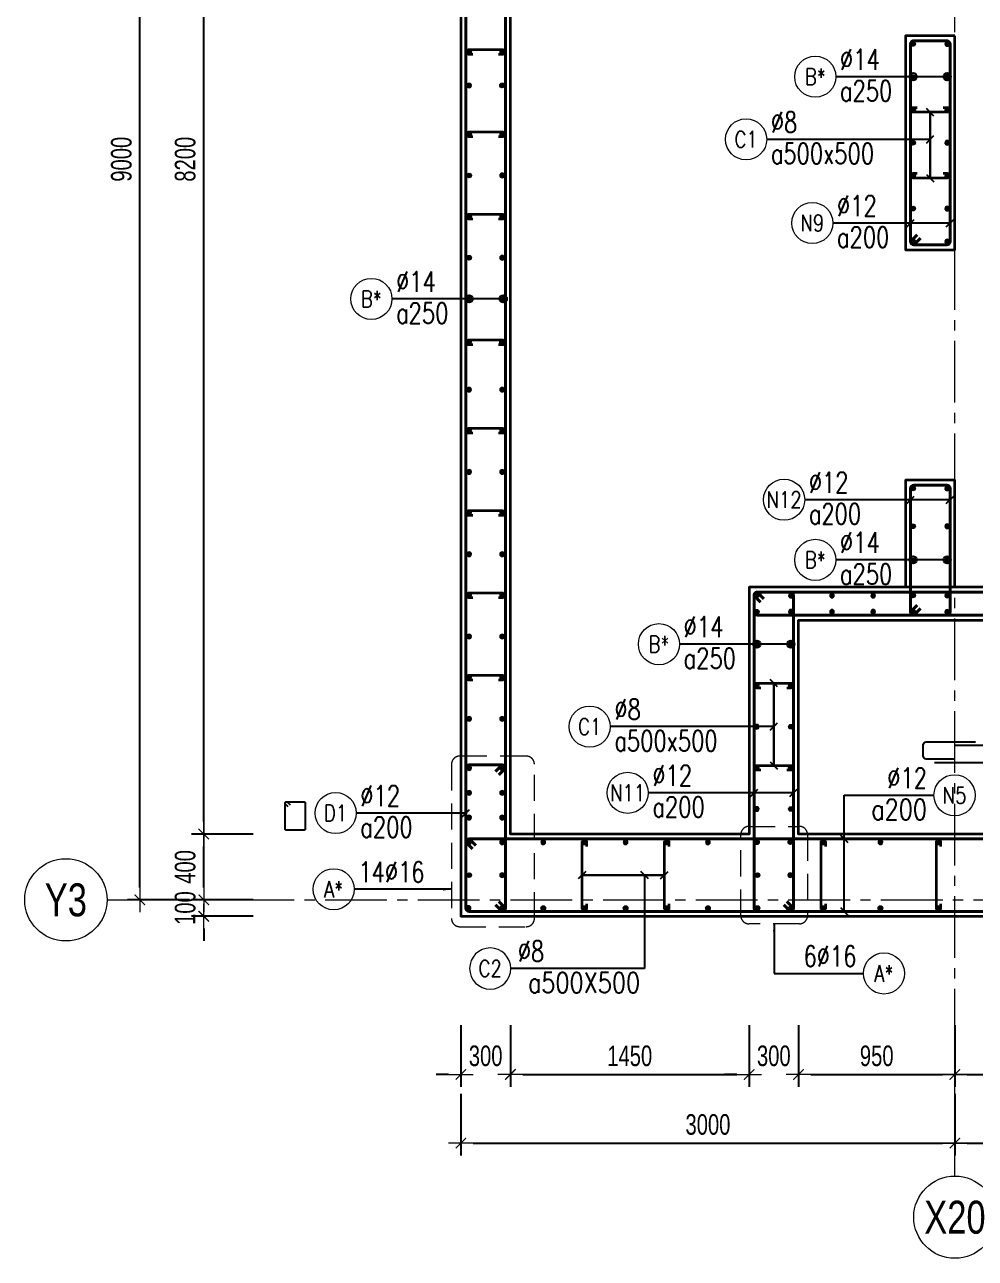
# Model space of a CAD drawing. Header units: millimetres. Extents: x 944027 to 981803, y -83026 to 82675.
# Drawn here: x 944222 to 949995, y -13878 to -6382 of the extents above; entities that cross this region are included whole.
import ezdxf
from ezdxf.enums import TextEntityAlignment as Align

# ---------------------------------------------------------------- set-up
doc = ezdxf.new("R2010")
doc.units = ezdxf.units.MM
doc.header["$MEASUREMENT"] = 0
for name, pattern in [('HIDDEN2', [4.7625, 3.175, -1.5875]), ('HT_Dim Grid$0$CENTER2', [1.125, 0.75, -0.125, 0.125, -0.125]), ('HT_Grid$0$CENTER2', [1.125, 0.75, -0.125, 0.125, -0.125])]:
    doc.linetypes.add(name, pattern=pattern)
doc.layers.get('0').update_dxf_attribs({"lineweight": 20})
doc.layers.get('Defpoints').update_dxf_attribs({"color": 151, "lineweight": 9})
for name, color, linetype, lineweight in [('HT_Dim Grid$0$NDC_S_AXIS', 5, 'HT_Dim Grid$0$CENTER2', 13), ('HT_Dim Grid$0$NDC_S_SYMBOL', 1, 'Continuous', 15), ('HT_Dim Grid$0$NDC_S_TEXT SYMBOL', 7, 'Continuous', 20), ('HT_Grid$0$NDC_S_AXIS', 5, 'HT_Grid$0$CENTER2', 13), ('KC-LEADER', 153, 'Continuous', 18), ('KC-THEP', 6, 'Continuous', 40), ('NDC_S_DIM', 1, 'Continuous', 15), ('NDC_S_HIDDEN', 8, 'HIDDEN2', 13), ('NDC_S_LEADER', 1, 'Continuous', 15), ('NDC_S_REBAR', 4, 'Continuous', 35), ('NDC_S_STIRRUP', 4, 'Continuous', 40), ('NDC_S_VN TEXT', 7, 'Continuous', 20), ('NDC_S_WALL', 6, 'Continuous', 35)]:
    doc.layers.add(name, color=color, linetype=linetype, lineweight=lineweight)
doc.layers.add('Leader', color=6, linetype='Continuous')
doc.layers.add('Ligature', color=1, linetype='Continuous')
doc.styles.add('HT_Dim Grid$0$NDC_ANNO', font='', dxfattribs={"width": 0.8})
doc.styles.add('NDC_ARIAL', font='arial.ttf', dxfattribs={"width": 0.85})
doc.styles.add('NDC_DIM', font='', dxfattribs={"width": 0.75})
doc.styles.add('NDC_EN TXT', font='romans.shx', dxfattribs={"width": 0.8})
doc.styles.get('HT_Dim Grid$0$NDC_ANNO').set_extended_font_data('Dotum')
doc.styles.get('NDC_DIM').set_extended_font_data('Dotum')
doc.dimstyles.new('NDC_1-50', dxfattribs={"dimscale": 50, "dimtxt": 2.5, "dimasz": 1, "dimexe": 1.5, "dimexo": 0, "dimgap": 0.8, "dimtad": 1, "dimdec": 0, "dimdsep": 46, "dimtxsty": 'NDC_ARIAL', "dimblk": 'DIMMARK', "dimcen": 49999.938995, "dimdle": 1.5, "dimclrd": 1, "dimclre": 1, "dimclrt": 3, "dimadec": 0, "dimazin": 0, "dimtfac": 1, "dimtdec": 0, "dimtix": 1, "dimtmove": 2, "dimatfit": 3, "dimfxl": 1, "dimarcsym": 0})
doc.dimstyles.new('NDC_dim_30', dxfattribs={"dimscale": 30, "dimtxt": 2.5, "dimasz": 1.5, "dimexe": 1.5, "dimexo": 2.5, "dimgap": 1, "dimtad": 1, "dimdec": 0, "dimzin": 0, "dimdsep": 46, "dimtxsty": 'NDC_DIM', "dimblk": 'DIMMARK', "dimcen": 0.09, "dimdle": 1.2, "dimclrd": 1, "dimclre": 1, "dimclrt": 3, "dimadec": 0, "dimazin": 0, "dimtfac": 1, "dimtdec": 0, "dimtix": 1, "dimtofl": 0, "dimtmove": 0, "dimatfit": 3, "dimfxl": 6, "dimfxlon": 1, "dimtolj": 1, "dimtzin": 0, "dimarcsym": 0})
doc.dimstyles.new('NDC_dim_50', dxfattribs={"dimscale": 50, "dimtxt": 2.5, "dimasz": 1.5, "dimexe": 1.5, "dimexo": 2.5, "dimgap": 1, "dimtad": 1, "dimdec": 0, "dimzin": 0, "dimdsep": 46, "dimtxsty": 'NDC_DIM', "dimblk": 'DIMMARK', "dimcen": 0.09, "dimdle": 1.2, "dimclrd": 1, "dimclre": 1, "dimclrt": 3, "dimadec": 0, "dimazin": 0, "dimtfac": 1, "dimtdec": 0, "dimtix": 1, "dimtofl": 0, "dimtmove": 0, "dimatfit": 3, "dimfxl": 6, "dimfxlon": 1, "dimtolj": 1, "dimtzin": 0, "dimarcsym": 0})

# ---------------------------------------------------------------- blocks, each defined once
blk = doc.blocks.new('THEP')
at = {"layer": 'KC-LEADER', "color": 6}
blk.add_circle((0, 0), 14, dxfattribs=at)
at = {"layer": 'KC-THEP'}
for p, q in [((-14, 0), (14, 0)), ((9.9, 9.9), (-9.9, -9.9)), ((-9.9, 9.9), (9.9, -9.9)), ((0, 14), (0, -14))]:
    blk.add_line(p, q, dxfattribs=at)
blk = doc.blocks.new('DIMMARK')
at = {"layer": 'NDC_S_DIM', "color": 1}
blk.add_line((-1.5, 0), (1, 0), dxfattribs=at)
at = {"layer": 'NDC_S_DIM', "color": 2, "const_width": 0.1}
blk.add_lwpolyline([(-0.424, -0.424), (0.424, 0.424)], dxfattribs=at)
blk = doc.blocks.new('*U13')
blk.add_circle((-2.5, 0), 2.5)
at = {"layer": 'NDC_S_VN TEXT', "color": 3, "style": 'NDC_EN TXT', "width": 0.75}
blk.add_attdef('DK1', (0.5, 0.85), '', height=2.5, dxfattribs=at)
at = {"layer": 'NDC_S_VN TEXT', "color": 7, "style": 'NDC_EN TXT', "width": 0.8}
blk.add_attdef('SH2', text='', height=2, dxfattribs=at).set_placement((-2.5, 0), align=Align.MIDDLE)
blk = doc.blocks.new('*U11')
blk.add_circle((-2.5, 0), 2.5)
at = {"layer": 'NDC_S_VN TEXT', "color": 3, "style": 'NDC_EN TXT', "width": 0.75}
for tag, p in [('DK1', (0.5, 0.85)), ('KC1', (0.5, -2.97))]:
    blk.add_attdef(tag, p, '', height=2.5, dxfattribs=at)
at = {"layer": 'NDC_S_VN TEXT', "color": 7, "style": 'NDC_EN TXT', "width": 0.8}
blk.add_attdef('SH2', text='', height=2, dxfattribs=at).set_placement((-2.5, 0), align=Align.MIDDLE)
blk = doc.blocks.new('*U422')
at = {"layer": 'KC-THEP', "rotation": 189.6685644363809}
blk.add_blockref('THEP', (-103.5, 0), dxfattribs=at)
at = {"layer": 'KC-THEP', "xscale": -1, "rotation": 170.331435563619}
blk.add_blockref('THEP', (103.5, 0), dxfattribs=at)
blk = doc.blocks.new('*U421')
at = {"layer": 'NDC_S_HIDDEN', "color": 0, "linetype": 'ByBlock', "lineweight": -2, "transparency": 16777216}
for p in [(0, 1200), (0, 1000), (0, 800), (0, 600), (0, 400), (0, 200), (0, 0)]:
    blk.add_blockref('*U422', p, dxfattribs=at)
blk = doc.blocks.new('*U12')
blk.add_circle((-2.5, 0), 2.5)
at = {"layer": 'NDC_S_VN TEXT', "color": 3, "style": 'NDC_EN TXT', "width": 0.75}
for tag, p in [('DK1', (0.5, 0.85)), ('KC1', (0.5, -2.97))]:
    blk.add_attdef(tag, p, '', height=2.5, dxfattribs=at)
at = {"layer": 'NDC_S_VN TEXT', "color": 7, "style": 'NDC_EN TXT', "width": 0.8}
blk.add_attdef('SH2', text='', height=2, dxfattribs=at).set_placement((-2.5, 0), align=Align.MIDDLE)
blk = doc.blocks.new('*U9')
blk.add_circle((2.5, 0), 2.5)
at = {"layer": 'NDC_S_VN TEXT', "color": 3, "style": 'NDC_EN TXT', "width": 0.75}
blk.add_attdef('DK2', text='', height=2.5, dxfattribs=at).set_placement((-0.85, 0.85), align=Align.RIGHT)
at = {"layer": 'NDC_S_VN TEXT', "color": 7, "style": 'NDC_EN TXT', "width": 0.8}
blk.add_attdef('SH3', text='', height=2, dxfattribs=at).set_placement((2.5, 0), align=Align.MIDDLE)
blk = doc.blocks.new('*D432')
at = {"layer": 'Defpoints', "color": 0, "transparency": 16777216}
for p in [(947171.5, -10878.1), (946871.5, -11378.1), (947171.5, -12760.4)]:
    blk.add_point(p, dxfattribs=at)
at = {"layer": 'NDC_S_DIM', "color": 1, "lineweight": -2, "transparency": 16777216}
for p, q in [((946871.5, -12460.4), (946871.5, -12835.4)), ((947171.5, -12460.4), (947171.5, -12835.4)), ((946796.5, -12760.4), (946721.5, -12760.4)), ((947246.5, -12760.4), (947321.5, -12760.4))]:
    blk.add_line(p, q, dxfattribs=at)
at = {"layer": 'NDC_S_DIM', "color": 1, "lineweight": -2, "transparency": 16777216, "xscale": 75, "yscale": 75, "zscale": 75}
blk.add_blockref('DIMMARK', (946871.5, -12760.4), dxfattribs=at)
at = {"layer": 'NDC_S_DIM', "color": 1, "lineweight": -2, "transparency": 16777216, "xscale": 75, "yscale": 75, "zscale": 75, "rotation": 180}
blk.add_blockref('DIMMARK', (947171.5, -12760.4), dxfattribs=at)
at = {"layer": 'NDC_S_DIM', "color": 3, "transparency": 16777216, "insert": (947021.5, -12647.8), "char_height": 125, "attachment_point": 5, "style": 'NDC_DIM'}
blk.add_mtext('\\A1;300', dxfattribs=at)
blk = doc.blocks.new('*D433')
at = {"layer": 'Defpoints', "color": 0, "ltscale": 200, "transparency": 16777216}
for p in [(947171.5, -10878.1), (948621.5, -10878.1), (948621.5, -12760.4)]:
    blk.add_point(p, dxfattribs=at)
at = {"layer": 'NDC_S_DIM', "color": 1, "lineweight": -2, "ltscale": 200, "transparency": 16777216}
for p, q in [((947171.5, -12460.4), (947171.5, -12835.4)), ((948621.5, -12460.4), (948621.5, -12835.4)), ((947246.5, -12760.4), (948546.5, -12760.4))]:
    blk.add_line(p, q, dxfattribs=at)
at = {"layer": 'NDC_S_DIM', "color": 1, "lineweight": -2, "ltscale": 200, "transparency": 16777216, "xscale": 75, "yscale": 75, "zscale": 75, "rotation": 180}
blk.add_blockref('DIMMARK', (947171.5, -12760.4), dxfattribs=at)
at = {"layer": 'NDC_S_DIM', "color": 1, "lineweight": -2, "ltscale": 200, "transparency": 16777216, "xscale": 75, "yscale": 75, "zscale": 75}
blk.add_blockref('DIMMARK', (948621.5, -12760.4), dxfattribs=at)
at = {"layer": 'NDC_S_DIM', "color": 3, "ltscale": 200, "transparency": 16777216, "insert": (947896.5, -12647.8), "char_height": 125, "attachment_point": 5, "style": 'NDC_DIM'}
blk.add_mtext('\\A1;1450', dxfattribs=at)
blk = doc.blocks.new('*D434')
at = {"layer": 'Defpoints', "color": 0, "ltscale": 200, "transparency": 16777216}
for p in [(948621.5, -10878.1), (948921.5, -10878.1), (948921.5, -12760.4)]:
    blk.add_point(p, dxfattribs=at)
at = {"layer": 'NDC_S_DIM', "color": 1, "lineweight": -2, "ltscale": 200, "transparency": 16777216}
for p, q in [((948621.5, -12460.4), (948621.5, -12835.4)), ((948921.5, -12460.4), (948921.5, -12835.4)), ((948546.5, -12760.4), (948471.5, -12760.4)), ((948996.5, -12760.4), (949071.5, -12760.4))]:
    blk.add_line(p, q, dxfattribs=at)
at = {"layer": 'NDC_S_DIM', "color": 1, "lineweight": -2, "ltscale": 200, "transparency": 16777216, "xscale": 75, "yscale": 75, "zscale": 75}
blk.add_blockref('DIMMARK', (948621.5, -12760.4), dxfattribs=at)
at = {"layer": 'NDC_S_DIM', "color": 1, "lineweight": -2, "ltscale": 200, "transparency": 16777216, "xscale": 75, "yscale": 75, "zscale": 75, "rotation": 180}
blk.add_blockref('DIMMARK', (948921.5, -12760.4), dxfattribs=at)
at = {"layer": 'NDC_S_DIM', "color": 3, "ltscale": 200, "transparency": 16777216, "insert": (948771.5, -12647.8), "char_height": 125, "attachment_point": 5, "style": 'NDC_DIM'}
blk.add_mtext('\\A1;300', dxfattribs=at)
blk = doc.blocks.new('*D435')
at = {"layer": 'Defpoints', "color": 0, "ltscale": 200, "transparency": 16777216}
for p in [(948921.5, -10878.1), (949871.5, -11919.9), (949871.5, -12760.4)]:
    blk.add_point(p, dxfattribs=at)
at = {"layer": 'NDC_S_DIM', "color": 1, "lineweight": -2, "ltscale": 200, "transparency": 16777216}
for p, q in [((948921.5, -12460.4), (948921.5, -12835.4)), ((949871.5, -12460.4), (949871.5, -12835.4)), ((948996.5, -12760.4), (949796.5, -12760.4))]:
    blk.add_line(p, q, dxfattribs=at)
at = {"layer": 'NDC_S_DIM', "color": 1, "lineweight": -2, "ltscale": 200, "transparency": 16777216, "xscale": 75, "yscale": 75, "zscale": 75, "rotation": 180}
blk.add_blockref('DIMMARK', (948921.5, -12760.4), dxfattribs=at)
at = {"layer": 'NDC_S_DIM', "color": 1, "lineweight": -2, "ltscale": 200, "transparency": 16777216, "xscale": 75, "yscale": 75, "zscale": 75}
blk.add_blockref('DIMMARK', (949871.5, -12760.4), dxfattribs=at)
at = {"layer": 'NDC_S_DIM', "color": 3, "ltscale": 200, "transparency": 16777216, "insert": (949396.5, -12647.8), "char_height": 125, "attachment_point": 5, "style": 'NDC_DIM'}
blk.add_mtext('\\A1;950', dxfattribs=at)
blk = doc.blocks.new('*D438')
at = {"layer": 'Defpoints', "color": 0, "ltscale": 200, "transparency": 16777216}
for p in [(946871.5, -11637.5), (949871.5, -11919.9), (949871.5, -13177.5)]:
    blk.add_point(p, dxfattribs=at)
at = {"layer": 'NDC_S_DIM', "color": 1, "lineweight": -2, "ltscale": 200, "transparency": 16777216}
for p, q in [((946871.5, -12877.5), (946871.5, -13252.5)), ((949871.5, -12877.5), (949871.5, -13252.5)), ((946946.5, -13177.5), (949796.5, -13177.5))]:
    blk.add_line(p, q, dxfattribs=at)
at = {"layer": 'NDC_S_DIM', "color": 1, "lineweight": -2, "ltscale": 200, "transparency": 16777216, "xscale": 75, "yscale": 75, "zscale": 75, "rotation": 180}
blk.add_blockref('DIMMARK', (946871.5, -13177.5), dxfattribs=at)
at = {"layer": 'NDC_S_DIM', "color": 1, "lineweight": -2, "ltscale": 200, "transparency": 16777216, "xscale": 75, "yscale": 75, "zscale": 75}
blk.add_blockref('DIMMARK', (949871.5, -13177.5), dxfattribs=at)
at = {"layer": 'NDC_S_DIM', "color": 3, "ltscale": 200, "transparency": 16777216, "insert": (948371.5, -13064.9), "char_height": 125, "attachment_point": 5, "style": 'NDC_DIM'}
blk.add_mtext('\\A1;3000', dxfattribs=at)
blk = doc.blocks.new('*D451')
at = {"layer": 'Defpoints', "color": 0, "ltscale": 200, "transparency": 16777216}
for p in [(945309.7, -11299.3), (948179.2, -11299.3), (948179.2, -11699.3)]:
    blk.add_point(p, dxfattribs=at)
at = {"layer": 'NDC_S_DIM', "color": 1, "lineweight": -2, "ltscale": 200, "transparency": 16777216}
for p, q in [((945609.7, -11299.3), (945234.7, -11299.3)), ((945309.7, -11624.3), (945309.7, -11374.3)), ((945609.7, -11699.3), (945234.7, -11699.3))]:
    blk.add_line(p, q, dxfattribs=at)
at = {"layer": 'NDC_S_DIM', "color": 1, "lineweight": -2, "ltscale": 200, "transparency": 16777216, "xscale": 75, "yscale": 75, "zscale": 75}
for p, rotation in [((945309.7, -11299.3), 90), ((945309.7, -11699.3), 270)]:
    blk.add_blockref('DIMMARK', p, dxfattribs=dict(at, rotation=rotation))
at = {"layer": 'NDC_S_DIM', "color": 3, "ltscale": 200, "transparency": 16777216, "insert": (945197.1, -11499.3), "char_height": 125, "attachment_point": 5, "rotation": 90, "style": 'NDC_DIM'}
blk.add_mtext('\\A1;400', dxfattribs=at)
blk = doc.blocks.new('*D452')
at = {"layer": 'Defpoints', "color": 0, "ltscale": 200, "transparency": 16777216}
for p in [(945309.7, -3099.3), (946871.5, -3099.3), (946871.5, -11299.3)]:
    blk.add_point(p, dxfattribs=at)
at = {"layer": 'NDC_S_DIM', "color": 1, "lineweight": -2, "ltscale": 200, "transparency": 16777216}
for p, q in [((945609.7, -3099.3), (945234.7, -3099.3)), ((945309.7, -11224.3), (945309.7, -3174.3)), ((945609.7, -11299.3), (945234.7, -11299.3))]:
    blk.add_line(p, q, dxfattribs=at)
at = {"layer": 'NDC_S_DIM', "color": 1, "lineweight": -2, "ltscale": 200, "transparency": 16777216, "xscale": 75, "yscale": 75, "zscale": 75}
for p, rotation in [((945309.7, -3099.3), 90), ((945309.7, -11299.3), 270)]:
    blk.add_blockref('DIMMARK', p, dxfattribs=dict(at, rotation=rotation))
at = {"layer": 'NDC_S_DIM', "color": 3, "ltscale": 200, "transparency": 16777216, "insert": (945197.1, -7199.3), "char_height": 125, "attachment_point": 5, "rotation": 90, "style": 'NDC_DIM'}
blk.add_mtext('\\A1;8200', dxfattribs=at)
blk = doc.blocks.new('*D454')
at = {"layer": 'Defpoints', "color": 0, "ltscale": 200, "transparency": 16777216}
for p in [(944922.1, -2699.3), (946871.5, -2699.3), (946871.5, -11699.3)]:
    blk.add_point(p, dxfattribs=at)
at = {"layer": 'NDC_S_DIM', "color": 1, "lineweight": -2, "ltscale": 200, "transparency": 16777216}
for p, q in [((945222.1, -2699.3), (944847.1, -2699.3)), ((944922.1, -11624.3), (944922.1, -2774.3)), ((945222.1, -11699.3), (944847.1, -11699.3))]:
    blk.add_line(p, q, dxfattribs=at)
at = {"layer": 'NDC_S_DIM', "color": 1, "lineweight": -2, "ltscale": 200, "transparency": 16777216, "xscale": 75, "yscale": 75, "zscale": 75}
for p, rotation in [((944922.1, -2699.3), 90), ((944922.1, -11699.3), 270)]:
    blk.add_blockref('DIMMARK', p, dxfattribs=dict(at, rotation=rotation))
at = {"layer": 'NDC_S_DIM', "color": 3, "ltscale": 200, "transparency": 16777216, "insert": (944809.5, -7199.3), "char_height": 125, "attachment_point": 5, "rotation": 90, "style": 'NDC_DIM'}
blk.add_mtext('\\A1;9000', dxfattribs=at)
blk = doc.blocks.new('*U21')
at = {"layer": 'HT_Dim Grid$0$NDC_S_SYMBOL'}
blk.add_line((0, 5), (0, 9), dxfattribs=at)
blk.add_circle((0, 0), 5, dxfattribs=at)
at = {"layer": 'HT_Dim Grid$0$NDC_S_TEXT SYMBOL', "color": 7, "style": 'HT_Dim Grid$0$NDC_ANNO', "width": 0.8}
blk.add_attdef('GRID', text='', height=4, dxfattribs=at).set_placement((0, 0), align=Align.MIDDLE)
blk = doc.blocks.new('*U22')
at = {"layer": 'HT_Dim Grid$0$NDC_S_SYMBOL'}
blk.add_line((5, 0), (9, 0), dxfattribs=at)
blk.add_circle((0, 0), 5, dxfattribs=at)
at = {"layer": 'HT_Dim Grid$0$NDC_S_TEXT SYMBOL', "color": 7, "style": 'HT_Dim Grid$0$NDC_ANNO', "width": 0.8}
blk.add_attdef('GRID', text='', height=4, rotation=270, dxfattribs=at).set_placement((0, 0), align=Align.MIDDLE)
blk = doc.blocks.new('*D426')
at = {"layer": 'Defpoints', "color": 0, "ltscale": 200, "transparency": 16777216}
for p in [(948179.2, -11699.3), (945309.7, -11799.3), (946871.5, -11799.3)]:
    blk.add_point(p, dxfattribs=at)
at = {"layer": 'NDC_S_DIM', "color": 1, "lineweight": -2, "ltscale": 200, "transparency": 16777216}
for p, q in [((945309.7, -11624.3), (945309.7, -11549.3)), ((945609.7, -11699.3), (945234.7, -11699.3)), ((945609.7, -11799.3), (945234.7, -11799.3)), ((945309.7, -11874.3), (945309.7, -11949.3))]:
    blk.add_line(p, q, dxfattribs=at)
at = {"layer": 'NDC_S_DIM', "color": 1, "lineweight": -2, "ltscale": 200, "transparency": 16777216, "xscale": 75, "yscale": 75, "zscale": 75}
for p, rotation in [((945309.7, -11699.3), 270), ((945309.7, -11799.3), 90)]:
    blk.add_blockref('DIMMARK', p, dxfattribs=dict(at, rotation=rotation))
at = {"layer": 'NDC_S_DIM', "color": 3, "ltscale": 200, "transparency": 16777216, "insert": (945197.1, -11749.3), "char_height": 125, "attachment_point": 5, "rotation": 90, "style": 'NDC_DIM'}
blk.add_mtext('\\A1;100', dxfattribs=at)
blk = doc.blocks.new('*D430')
at = {"layer": 'Defpoints', "color": 0, "ltscale": 200, "transparency": 16777216}
for p in [(952571.5, -11299.3), (949871.5, -11919.9), (952571.5, -12760.4)]:
    blk.add_point(p, dxfattribs=at)
at = {"layer": 'NDC_S_DIM', "color": 1, "lineweight": -2, "ltscale": 200, "transparency": 16777216}
for p, q in [((949871.5, -12460.4), (949871.5, -12835.4)), ((952571.5, -12460.4), (952571.5, -12835.4)), ((949946.5, -12760.4), (952496.5, -12760.4))]:
    blk.add_line(p, q, dxfattribs=at)
at = {"layer": 'NDC_S_DIM', "color": 1, "lineweight": -2, "ltscale": 200, "transparency": 16777216, "xscale": 75, "yscale": 75, "zscale": 75, "rotation": 180}
blk.add_blockref('DIMMARK', (949871.5, -12760.4), dxfattribs=at)
at = {"layer": 'NDC_S_DIM', "color": 1, "lineweight": -2, "ltscale": 200, "transparency": 16777216, "xscale": 75, "yscale": 75, "zscale": 75}
blk.add_blockref('DIMMARK', (952571.5, -12760.4), dxfattribs=at)
at = {"layer": 'NDC_S_DIM', "color": 3, "ltscale": 200, "transparency": 16777216, "insert": (951221.5, -12647.8), "char_height": 125, "attachment_point": 5, "style": 'NDC_DIM'}
blk.add_mtext('\\A1;2700', dxfattribs=at)
blk = doc.blocks.new('*D431')
at = {"layer": 'Defpoints', "color": 0, "ltscale": 200, "transparency": 16777216}
for p in [(958671.5, -11420.5), (949871.5, -11919.9), (958671.5, -13177.5)]:
    blk.add_point(p, dxfattribs=at)
at = {"layer": 'NDC_S_DIM', "color": 1, "lineweight": -2, "ltscale": 200, "transparency": 16777216}
for p, q in [((949871.5, -12877.5), (949871.5, -13252.5)), ((958671.5, -12877.5), (958671.5, -13252.5)), ((949946.5, -13177.5), (958596.5, -13177.5))]:
    blk.add_line(p, q, dxfattribs=at)
at = {"layer": 'NDC_S_DIM', "color": 1, "lineweight": -2, "ltscale": 200, "transparency": 16777216, "xscale": 75, "yscale": 75, "zscale": 75, "rotation": 180}
blk.add_blockref('DIMMARK', (949871.5, -13177.5), dxfattribs=at)
at = {"layer": 'NDC_S_DIM', "color": 1, "lineweight": -2, "ltscale": 200, "transparency": 16777216, "xscale": 75, "yscale": 75, "zscale": 75}
blk.add_blockref('DIMMARK', (958671.5, -13177.5), dxfattribs=at)
at = {"layer": 'NDC_S_DIM', "color": 3, "ltscale": 200, "transparency": 16777216, "insert": (954271.5, -13064.9), "char_height": 125, "attachment_point": 5, "style": 'NDC_DIM'}
blk.add_mtext('\\A1;8800', dxfattribs=at)
blk = doc.blocks.new('*U10')
blk.add_circle((2.5, 0), 2.5)
at = {"layer": 'NDC_S_VN TEXT', "color": 3, "style": 'NDC_EN TXT'}
for tag, width, p in [('DK2', 0.75, (-0.85, 0.85)), ('KC2', 0.8, (-0.85, -2.97))]:
    blk.add_attdef(tag, text='', height=2.5, dxfattribs=dict(at, width=width)).set_placement(p, align=Align.RIGHT)
at = {"layer": 'NDC_S_VN TEXT', "color": 7, "style": 'NDC_EN TXT', "width": 0.8}
blk.add_attdef('SH3', text='', height=2, dxfattribs=at).set_placement((2.5, 0), align=Align.MIDDLE)
blk = doc.blocks.new('A$C72321851')
at = {"layer": 'Ligature'}
for points in [[(-60.9, -129.3), (-60.9, 170.9, -0.414214), (-43.3, 188.5), (25.8, 188.5, -0.414214), (43.4, 170.9), (43.4, -4.3)], [(-39.7, -4.3), (-39.7, -179.5, 0.414214), (-22.1, -197.1), (47, -197.1, 0.414214), (64.6, -179.5), (64.6, 120.7)]]:
    blk.add_lwpolyline(points, format="xyb", dxfattribs=at)

msp = doc.modelspace()

# ---------------------------------------------------------------- linework, layer by layer
at = {"layer": 'HT_Grid$0$NDC_S_AXIS', "ltscale": 500}
for p, q in [((949871.5, -13177.5), (949871.5, -1022.4)), ((944922.1, -11699.3), (960215.5, -11699.3))]:
    msp.add_line(p, q, dxfattribs=at)
at = {"layer": 'Ligature'}
msp.add_lwpolyline([(945822.6, -11133.2), (945806.7, -11117.3, -0.668179), (945812.4, -11103.3), (945917.1, -11103.3, -0.414214), (945925.2, -11111.5), (945925.2, -11268.6, -0.414214), (945917.1, -11276.8), (945812.4, -11276.8, -0.414214), (945804.3, -11268.6), (945804.3, -11111.5, -0.668179), (945818.2, -11105.7), (945834.2, -11121.7)], format="xyb", dxfattribs=at)
at = {"layer": 'NDC_S_HIDDEN', "ltscale": 50}
for points in [[(946864.1, -11862.4), (947267.7, -11862.4, 0.414214), (947317.7, -11812.4), (947317.7, -10875.9, 0.414214), (947267.7, -10825.9), (946864.1, -10825.9, 0.414214), (946814.1, -10875.9), (946814.1, -11812.4, 0.414214)], [(948620.8, -11253), (948926.6, -11253, -0.414214), (948976.6, -11303), (948976.6, -11794.9, -0.414214), (948926.6, -11844.9), (948620.8, -11844.9, -0.414214), (948570.8, -11794.9), (948570.8, -11303, -0.414214)]]:
    msp.add_lwpolyline(points, format="xyb", close=True, dxfattribs=at)
at = {"layer": 'NDC_S_REBAR'}
for points in [[(946943, -6563), (946918, -6563, -1), (946918, -6533), (947125.1, -6533, -1), (947125.1, -6563), (947100.1, -6563)], [(949799.4, -6884.3), (949824.4, -6884.3, -1), (949824.4, -6914.3), (949617.4, -6914.3, -1), (949617.4, -6884.3), (949642.4, -6884.3)], [(946943, -7063), (946918, -7063, -1), (946918, -7033), (947125.1, -7033, -1), (947125.1, -7063), (947100.1, -7063)], [(949799.4, -7284.3), (949824.4, -7284.3, -1), (949824.4, -7314.3), (949617.4, -7314.3, -1), (949617.4, -7284.3), (949642.4, -7284.3)], [(946943, -7563), (946918, -7563, -1), (946918, -7533), (947125.1, -7533, -1), (947125.1, -7563), (947100.1, -7563)], [(946943, -8327.4), (946918, -8327.4, -1), (946918, -8297.4), (947125.1, -8297.4, -1), (947125.1, -8327.4), (947100.1, -8327.4)], [(946943, -8864.3), (946918, -8864.3, -1), (946918, -8834.3), (947125, -8834.3, -1), (947125, -8864.3), (947100, -8864.3)], [(946943, -9364.3), (946918, -9364.3, -1), (946918, -9334.3), (947125, -9334.3, -1), (947125, -9364.3), (947100, -9364.3)], [(946943, -9864.3), (946918, -9864.3, -1), (946918, -9834.3), (947125, -9834.3, -1), (947125, -9864.3), (947100, -9864.3)], [(946943, -10364.3), (946918, -10364.3, -1), (946918, -10334.3), (947125, -10334.3, -1), (947125, -10364.3), (947100, -10364.3)], [(948693.1, -10412.4), (948668.1, -10412.4, -1), (948668.1, -10382.4), (948875.1, -10382.4, -1), (948875.1, -10412.4), (948850.1, -10412.4)], [(948693.1, -10912.4), (948668.1, -10912.4, -1), (948668.1, -10882.4), (948875.1, -10882.4, -1), (948875.1, -10912.4), (948850.1, -10912.4)], [(947636.5, -11374.3), (947636.5, -11349.3, 1), (947606.5, -11349.3), (947606.5, -11749.3, 1), (947636.5, -11749.3), (947636.5, -11724.3)], [(948136.5, -11374.3), (948136.5, -11349.3, 1), (948106.5, -11349.3), (948106.5, -11749.3, 1), (948136.5, -11749.3), (948136.5, -11724.3)], [(949086.5, -11374.3), (949086.5, -11349.3, 1), (949056.5, -11349.3), (949056.5, -11749.3, 1), (949086.5, -11749.3), (949086.5, -11724.3)], [(949786.6, -11374.3), (949786.6, -11349.3, 1), (949756.6, -11349.3), (949756.6, -11749.3, 1), (949786.6, -11749.3), (949786.6, -11724.3)]]:
    msp.add_lwpolyline(points, format="xyb", dxfattribs=at)
at = {"layer": 'NDC_S_STIRRUP'}
for points in [[(947101.5, -11709.3), (947141.5, -11749.3, -0.414214), (947121.5, -11769.3), (946921.5, -11769.3, -0.414214), (946901.5, -11749.3), (946901.5, -2649.3, -0.414214), (946921.5, -2629.3), (947121.5, -2629.3, -0.414214), (947141.5, -2649.3), (947141.5, -11749.3, -0.414214), (947121.5, -11769.3), (947081.5, -11729.3)], [(949641.5, -7659.3), (949601.5, -7699.3, 0.414214), (949621.5, -7719.3), (949821.5, -7719.3, 0.414214), (949841.5, -7699.3), (949841.5, -6499.3, 0.414214), (949821.5, -6479.3), (949621.5, -6479.3, 0.414214), (949601.5, -6499.3), (949601.5, -7699.3, 0.414214), (949621.5, -7719.3), (949661.5, -7679.3)], [(949641.5, -9909.3), (949601.5, -9949.3, 0.414214), (949621.5, -9969.3), (949821.5, -9969.3, 0.414214), (949841.5, -9949.3), (949841.5, -9199.3, 0.414214), (949821.5, -9179.3), (949621.5, -9179.3, 0.414214), (949601.5, -9199.3), (949601.5, -9949.3, 0.414214), (949621.5, -9969.3), (949661.5, -9929.3)], [(948851.5, -11709.3), (948891.5, -11749.3, -0.414214), (948871.5, -11769.3), (948671.5, -11769.3, -0.414214), (948651.5, -11749.3), (948651.5, -9849.3, -0.414214), (948671.5, -9829.3), (948871.5, -9829.3, -0.414214), (948891.5, -9849.3), (948891.5, -11749.3, -0.414214), (948871.5, -11769.3), (948831.5, -11729.3)], [(948691.5, -9890.2), (948651.5, -9850.2, -0.414214), (948671.5, -9830.2), (952821.5, -9830.2, -0.414214), (952841.5, -9850.2), (952841.5, -9949.3, -0.414214), (952821.5, -9969.3), (948671.5, -9969.3, -0.414214), (948651.5, -9949.3), (948651.5, -9850.2, -0.414214), (948671.5, -9830.2), (948711.5, -9870.2)], [(947101.6, -10939.3), (947141.6, -10899.3, 0.414214), (947121.6, -10879.3), (946921.6, -10879.3, 0.414214), (946901.6, -10899.3), (946901.5, -11749.3, 0.414214), (946921.5, -11769.3), (947121.5, -11769.3, 0.414214), (947141.5, -11749.3), (947141.6, -10899.3, 0.414214), (947121.6, -10879.3), (947081.6, -10919.3)], [(946961.5, -11369.2), (946921.5, -11329.2, 0.414214), (946901.5, -11349.2), (946901.5, -11749.2, 0.414214), (946921.5, -11769.2), (951551.5, -11769.3, 0.414214), (951571.5, -11749.3), (951571.5, -11349.3, 0.414214), (951551.5, -11329.3), (946921.5, -11329.2, 0.414214), (946901.5, -11349.2), (946941.5, -11389.2)]]:
    msp.add_lwpolyline(points, format="xyb", dxfattribs=at)
at = {"layer": 'NDC_S_WALL', "ltscale": 10}
for points in [[(946871.5, -2599.3), (946871.5, -11799.3), (951601.5, -11799.3), (951601.5, -11299.3), (948921.5, -11299.3), (948921.5, -9999.3), (952571.5, -9999.3), (952571.5, -11299.3), (952401.5, -11299.3), (952401.5, -11799.3), (958671.5, -11799.3)], [(952571.5, -4399.3), (952571.5, -9799.3), (948621.5, -9799.3), (948621.5, -11299.3), (947171.5, -11299.3), (947171.5, -4399.3)], [(949871.5, -9799.3), (949871.5, -9149.3), (949571.5, -9149.3), (949571.5, -9799.3)]]:
    msp.add_lwpolyline(points, dxfattribs=at)
msp.add_lwpolyline([(949871.5, -6449.3), (949571.5, -6449.3), (949571.5, -7749.3), (949871.5, -7749.3)], close=True, dxfattribs=at)

# ---------------------------------------------------------------- block references
at = {"layer": 'HT_Dim Grid$0$NDC_S_AXIS'}
ref = msp.add_blockref('*U22', (944472.1, -11699.3), dxfattribs=dict(at, xscale=50, yscale=50, zscale=150))
ref.add_attrib('GRID', 'Y3', dxfattribs={"layer": 'HT_Dim Grid$0$NDC_S_TEXT SYMBOL', "color": 7, "height": 200, "style": 'HT_Dim Grid$0$NDC_ANNO', "width": 0.8}).set_placement((944472.1, -11699.3), align=Align.MIDDLE)
at = {"layer": 'HT_Dim Grid$0$NDC_S_AXIS', "xscale": 50, "yscale": 50, "zscale": 50}
msp.add_blockref('*U21', (949871.5, -13627.5), dxfattribs=at).add_auto_attribs({'GRID': 'X20'})
at = {"layer": 'KC-THEP'}
for p, rotation in [((946921.5, -6548), 189.6685644363809), ((947121.5, -6750.8), 189.6685644363809), ((946921.5, -7048), 189.6685644363809), ((946921.5, -7298), 189.6685644363809), ((946921.5, -7548), 189.6685644363809), ((946921.5, -7798), 189.6685644363809), ((946921.5, -8048), 189.6685644363809), ((947121.5, -8312.1), 189.6685644363809), ((949617.4, -9199.3), 189.6685644363809), ((949617.4, -9429.5), 189.6685644363809), ((949617.4, -9635.2), 189.6685644363809), ((948668, -9851.1), 189.6685644363809), ((949617.4, -9849.7), 189.6685644363809), ((948668, -9948.6), 189.6685644363809), ((949617.4, -9949.3), 189.6685644363809), ((948875, -10147.4), 9.66856443638095), ((948875, -10397.4), 9.66856443638095), ((948875, -10647.4), 9.66856443638095), ((948875, -10897.4), 9.66856443638095), ((948875, -11147.4), 9.66856443638095), ((948668.7, -11349.3), 189.6685644363809), ((948872.3, -11348.7), 189.6685644363809), ((946921.5, -11549.3), 9.668564436380946), ((946921.5, -11549.3), 9.668564436380946), ((948672.2, -11549.3), 189.6685644363809), ((947121.5, -11749.3), 189.6685644363809), ((947121.5, -11749.3), 189.6685644363809), ((947371.5, -11749.3), 189.6685644363809), ((947371.5, -11749.3), 189.6685644363809), ((947621.5, -11749.3), 189.6685644363809), ((947621.5, -11749.3), 189.6685644363809), ((947871.5, -11749.3), 189.6685644363809), ((947871.5, -11749.3), 189.6685644363809), ((948121.5, -11749.3), 189.6685644363809), ((948121.5, -11749.3), 189.6685644363809), ((948371.5, -11749.3), 189.6685644363809), ((948371.5, -11749.3), 189.6685644363809), ((948672.2, -11749.3), 189.6685644363809), ((948875.8, -11748.7), 189.6685644363809), ((949071.5, -11749.3), 189.6685644363809), ((949418.8, -11749.3), 189.6685644363809), ((949771.6, -11749.3), 189.6685644363809)]:
    msp.add_blockref('THEP', p, dxfattribs=dict(at, rotation=rotation))
at = {"layer": 'KC-THEP', "xscale": -1}
for p, rotation in [((947121.5, -6547.7), 350.3314355636191), ((946921.5, -6751.1), 350.3314355636191), ((947121.5, -7047.7), 350.3314355636191), ((947121.5, -7297.7), 350.3314355636191), ((947121.5, -7547.7), 350.3314355636191), ((947121.5, -7797.7), 350.3314355636191), ((947121.5, -8047.7), 350.3314355636191), ((946921.5, -8312.4), 350.3314355636191), ((946921.5, -8599.3), 350.3314355636191), ((947121.5, -8599.3), 350.3314355636191), ((946921.5, -8849.3), 350.3314355636191), ((947121.5, -8849.3), 350.3314355636191), ((946921.5, -9099.3), 350.3314355636191), ((947121.5, -9099.3), 350.3314355636191), ((949824.4, -9199.3), 170.331435563619), ((946921.5, -9349.3), 350.3314355636191), ((947121.5, -9349.3), 350.3314355636191), ((949824.4, -9429.5), 170.331435563619), ((946921.5, -9599.3), 350.3314355636191), ((947121.5, -9599.3), 350.3314355636191), ((949824.4, -9635.2), 170.331435563619), ((946921.5, -9849.3), 350.3314355636191), ((947121.5, -9849.3), 350.3314355636191), ((948875, -9851.1), 170.331435563619), ((949125, -9851.1), 170.331435563619), ((949375, -9851.1), 170.331435563619), ((949824.4, -9849.7), 170.331435563619), ((948875, -9948.6), 170.331435563619), ((949125, -9948.6), 170.331435563619), ((949375, -9948.6), 170.331435563619), ((949824.4, -9949.3), 170.331435563619), ((946921.5, -10099.3), 350.3314355636191), ((947121.5, -10099.3), 350.3314355636191), ((948668, -10147.4), 350.3314355636191), ((946921.5, -10349.3), 350.3314355636191), ((947121.5, -10349.3), 350.3314355636191), ((948668, -10397.4), 350.3314355636191), ((946921.5, -10599.3), 350.3314355636191), ((947121.5, -10599.3), 350.3314355636191), ((948668, -10647.4), 350.3314355636191), ((946921.5, -10899.3), 350.3314355636191), ((947121.5, -10899.3), 350.3314355636191), ((948668, -10897.4), 350.3314355636191), ((946921.5, -11049.3), 350.3314355636191), ((947121.5, -11049.3), 350.3314355636191), ((948668, -11147.4), 350.3314355636191), ((946921.5, -11199.3), 350.3314355636191), ((947121.5, -11199.3), 350.3314355636191), ((946921.5, -11349.3), 350.3314355636191), ((946921.5, -11349.3), 350.3314355636191), ((947121.5, -11349.3), 350.3314355636191), ((947121.5, -11349.3), 350.3314355636191), ((947371.5, -11349.3), 350.3314355636191), ((947371.5, -11349.3), 350.3314355636191), ((947621.5, -11349.3), 350.3314355636191), ((947621.5, -11349.3), 350.3314355636191), ((947871.5, -11349.3), 350.3314355636191), ((947871.5, -11349.3), 350.3314355636191), ((948121.5, -11349.3), 350.3314355636191), ((948121.5, -11349.3), 350.3314355636191), ((948371.5, -11349.3), 350.3314355636191), ((948371.5, -11349.3), 350.3314355636191), ((949071.5, -11349.3), 350.3314355636191), ((949418.8, -11349.3), 350.3314355636191), ((949771.6, -11349.3), 350.3314355636191), ((947121.5, -11549.3), 350.3314355636191), ((947121.5, -11549.3), 350.3314355636191), ((948870.8, -11549.3), 170.3314355632554), ((946918, -11749.3), 350.3314355636191), ((946918, -11749.3), 350.3314355636191)]:
    msp.add_blockref('THEP', p, dxfattribs=dict(at, rotation=rotation))
at = {"layer": 'Leader', "xscale": -1, "rotation": 270.0000000000001}
msp.add_blockref('A$C72321851', (949876.5, -10804.4), dxfattribs=at)
at = {"layer": 'NDC_S_HIDDEN'}
msp.add_blockref('*U421', (949720.9, -7699.3), dxfattribs=at)
at = {"layer": 'NDC_S_VN TEXT', "xscale": 50, "yscale": 50, "zscale": 50}
for name, p, values in [('*U11', (949148.4, -6697.8), {'SH2': 'B*', 'DK1': '%%C14', 'KC1': 'a250'}), ('*U12', (948728.2, -7078.6), {'SH2': 'C1', 'DK1': '%%c8', 'KC1': 'a500x500'}), ('*U11', (949130.3, -7587), {'SH2': 'N9', 'DK1': '%%C12', 'KC1': 'a200'}), ('*U11', (946452.6, -8048), {'SH2': 'B*', 'DK1': '%%C14', 'KC1': 'a250'}), ('*U11', (948959.1, -9268.3), {'SH2': 'N12', 'DK1': '%%C12', 'KC1': 'a200'}), ('*U11', (949148.4, -9633.7), {'SH2': 'B*', 'DK1': '%%C14', 'KC1': 'a250'}), ('*U11', (948199, -10145.9), {'SH2': 'B*', 'DK1': '%%C14', 'KC1': 'a250'}), ('*U12', (947778.3, -10646.8), {'SH2': 'C1', 'DK1': '%%c8', 'KC1': 'a500x500'}), ('*U11', (948009.1, -11049.1), {'SH2': 'N11', 'DK1': '%%C12', 'KC1': 'a200'}), ('*U10', (949744.1, -11064), {'SH3': 'N5', 'DK2': '%%C12', 'KC2': 'a200'}), ('*U11', (946235.5, -11172.2), {'SH2': 'D1', 'DK1': '%%C12', 'KC1': 'a200'}), ('*U13', (946223.7, -11635.1), {'SH2': 'A*', 'DK1': '14%%C16'}), ('*U9', (949315.6, -12146.5), {'SH3': 'A*', 'DK2': '6%%C16'})]:
    msp.add_blockref(name, p, dxfattribs=at).add_auto_attribs(values)
at = {"layer": 'NDC_S_VN TEXT'}
ref = msp.add_blockref('*U10', (947174.2, -12116.6), dxfattribs=dict(at, xscale=-50, yscale=50, zscale=50))
ref.add_attrib('SH3', 'C2', dxfattribs={"color": 7, "height": 100, "style": 'NDC_EN TXT', "width": 0.8}).set_placement((947049.2, -12116.6), align=Align.MIDDLE)
ref.add_attrib('DK2', '%%c8', dxfattribs={"color": 3, "height": 125, "style": 'NDC_EN TXT', "width": 0.75}).set_placement((947377.4, -12074.3), align=Align.RIGHT)
ref.add_attrib('KC2', 'a500X500', dxfattribs={"color": 3, "height": 125, "style": 'NDC_EN TXT', "width": 0.8}).set_placement((947959.6, -12265.2), align=Align.RIGHT)

# ---------------------------------------------------------------- dimensions: what is measured, and where the dimension line sits
at = {"layer": 'NDC_S_DIM', "ltscale": 200}
for base, p1, p2, picture, middle in [((944922.1, -2699.3), (946871.5, -11699.3), (946871.5, -2699.3), '*D454', (944809.5, -7199.3)), ((945309.7, -11299.3), (948179.2, -11699.3), (948179.2, -11299.3), '*D451', (945197.1, -11499.3))]:
    dim = msp.add_linear_dim(base=base, p1=p1, p2=p2, angle=90, dimstyle='NDC_dim_50', dxfattribs=at)
    dim.commit()
    dim.dimension.update_dxf_attribs({"geometry": picture, "text_midpoint": middle})
for base, p1, p2, picture, middle in [((945309.7, -3099.3), (946871.5, -11299.3), (946871.5, -3099.3), '*D452', (945197.1, -7199.3)), ((945309.7, -11799.3), (948179.2, -11699.3), (946871.5, -11799.3), '*D426', (945197.1, -11749.3))]:
    dim = msp.add_linear_dim(base=base, p1=p1, p2=p2, angle=90, dimstyle='NDC_dim_50', override={"dimtmove": 1}, dxfattribs=at)
    dim.commit()
    dim.dimension.update_dxf_attribs({"geometry": picture, "text_midpoint": middle})
at = {"layer": 'NDC_S_DIM'}
dim = msp.add_linear_dim(base=(947171.5, -12760.4), p1=(946871.5, -11378.1), p2=(947171.5, -10878.1), dimstyle='NDC_dim_50', dxfattribs=at)
dim.commit()
dim.dimension.update_dxf_attribs({"geometry": '*D432', "text_midpoint": (947021.5, -12647.8)})
at = {"layer": 'NDC_S_DIM', "ltscale": 200}
for base, p1, p2, picture, middle in [((948621.5, -12760.4), (947171.5, -10878.1), (948621.5, -10878.1), '*D433', (947896.5, -12647.8)), ((948921.5, -12760.4), (948621.5, -10878.1), (948921.5, -10878.1), '*D434', (948771.5, -12647.8)), ((949871.5, -12760.4), (948921.5, -10878.1), (949871.5, -11919.9), '*D435', (949396.5, -12647.8)), ((952571.5, -12760.4), (949871.5, -11919.9), (952571.5, -11299.3), '*D430', (951221.5, -12647.8)), ((958671.5, -13177.5), (949871.5, -11919.9), (958671.5, -11420.5), '*D431', (954271.5, -13064.9)), ((949871.5, -13177.5), (946871.5, -11637.5), (949871.5, -11919.9), '*D438', (948371.5, -13064.9))]:
    dim = msp.add_linear_dim(base=base, p1=p1, p2=p2, dimstyle='NDC_dim_50', override={"dimtmove": 1}, dxfattribs=at)
    dim.commit()
    dim.dimension.update_dxf_attribs({"geometry": picture, "text_midpoint": middle})

# ---------------------------------------------------------------- leaders
at = {"layer": 'NDC_S_LEADER'}
for points, override in [([(949824.4, -6697.8), (949148.4, -6697.8)], {"dimtad": 0, "dimldrblk": 'Origin'}), ([(949617.4, -6697.8), (949148.4, -6697.8)], {"dimtad": 0, "dimldrblk": 'Origin'}), ([(949721.5, -6914.3), (949720.9, -7314.3)], {"dimtad": 0, "dimldrblk": 'Oblique'}), ([(949721.5, -7314.3), (949721.5, -6914.3)], {"dimtad": 0, "dimldrblk": 'Oblique'}), ([(949721.5, -7078.6), (948728.2, -7078.6)], {"dimtad": 0, "dimldrblk": 'Oblique'}), ([(949841.5, -7587.1), (949130.3, -7587.1)], {"dimtad": 0, "dimldrblk": 'Oblique'}), ([(949601.5, -7587.1), (949130.3, -7587.1)], {"dimtad": 0, "dimldrblk": 'Oblique'}), ([(947128.5, -8048), (946452.6, -8048)], {"dimtad": 0, "dimldrblk": 'Origin'}), ([(946921.5, -8048), (946452.6, -8048)], {"dimtad": 0, "dimldrblk": 'Origin'}), ([(949841.5, -9268.5), (948959.1, -9268.5)], {"dimtad": 0, "dimldrblk": 'Oblique'}), ([(949601.5, -9268.5), (948959.1, -9268.5)], {"dimtad": 0, "dimldrblk": 'Oblique'}), ([(949824.4, -9633.7), (949148.4, -9633.7)], {"dimtad": 0, "dimldrblk": 'Origin'}), ([(949617.4, -9633.7), (949148.4, -9633.7)], {"dimtad": 0, "dimldrblk": 'Origin'}), ([(948875, -10145.9), (948199, -10145.9)], {"dimtad": 0, "dimldrblk": 'Origin'}), ([(948668, -10145.9), (948199, -10145.9)], {"dimtad": 0, "dimldrblk": 'Origin'}), ([(948771.6, -10882.4), (948771.6, -10382.4)], {"dimtad": 0, "dimldrblk": 'Oblique'}), ([(948771.6, -10382.4), (948771, -10882.4)], {"dimtad": 0, "dimldrblk": 'Oblique'}), ([(948771.6, -10646.8), (947778.3, -10646.8)], {"dimtad": 0, "dimldrblk": 'Oblique'}), ([(948891.5, -11049.3), (948009.1, -11049.3)], {"dimtad": 0, "dimldrblk": 'Oblique'}), ([(948651.5, -11049.3), (948009.1, -11049.3)], {"dimtad": 0, "dimldrblk": 'Oblique'}), ([(949199.4, -11769.3), (949199.4, -11064.2), (949744.1, -11064.2)], {"dimtad": 0, "dimldrblk": 'Oblique'}), ([(949199.4, -11329.3), (949199.4, -11064.2), (949744.1, -11064.2)], {"dimtad": 0, "dimldrblk": 'Oblique'}), ([(946901.5, -11172.2), (946233.5, -11172.2)], {"dimtad": 0, "dimldrblk": 'Oblique'}), ([(947987.1, -11549.3), (947987.1, -12116.6), (947174.2, -12116.6)], {"dimtad": 0, "dimldrblk": 'Oblique'}), ([(947606.5, -11549.3), (948106.5, -11549.3)], {"dimtad": 0, "dimldrblk": 'Oblique'}), ([(948106.5, -11549.3), (947606.5, -11549.3)], {"dimtad": 0, "dimldrblk": 'Oblique'}), ([(948773.7, -11844.9), (948773.7, -12146.5), (949315.6, -12146.5)], {"dimtad": 0})]:
    msp.add_leader(points, dimstyle='NDC_dim_30', override=override, dxfattribs=at)
msp.add_leader([(946811.9, -11635.1), (946223.7, -11635.1)], dimstyle='NDC_1-50', dxfattribs=at)

doc.saveas('drawing.dxf')
